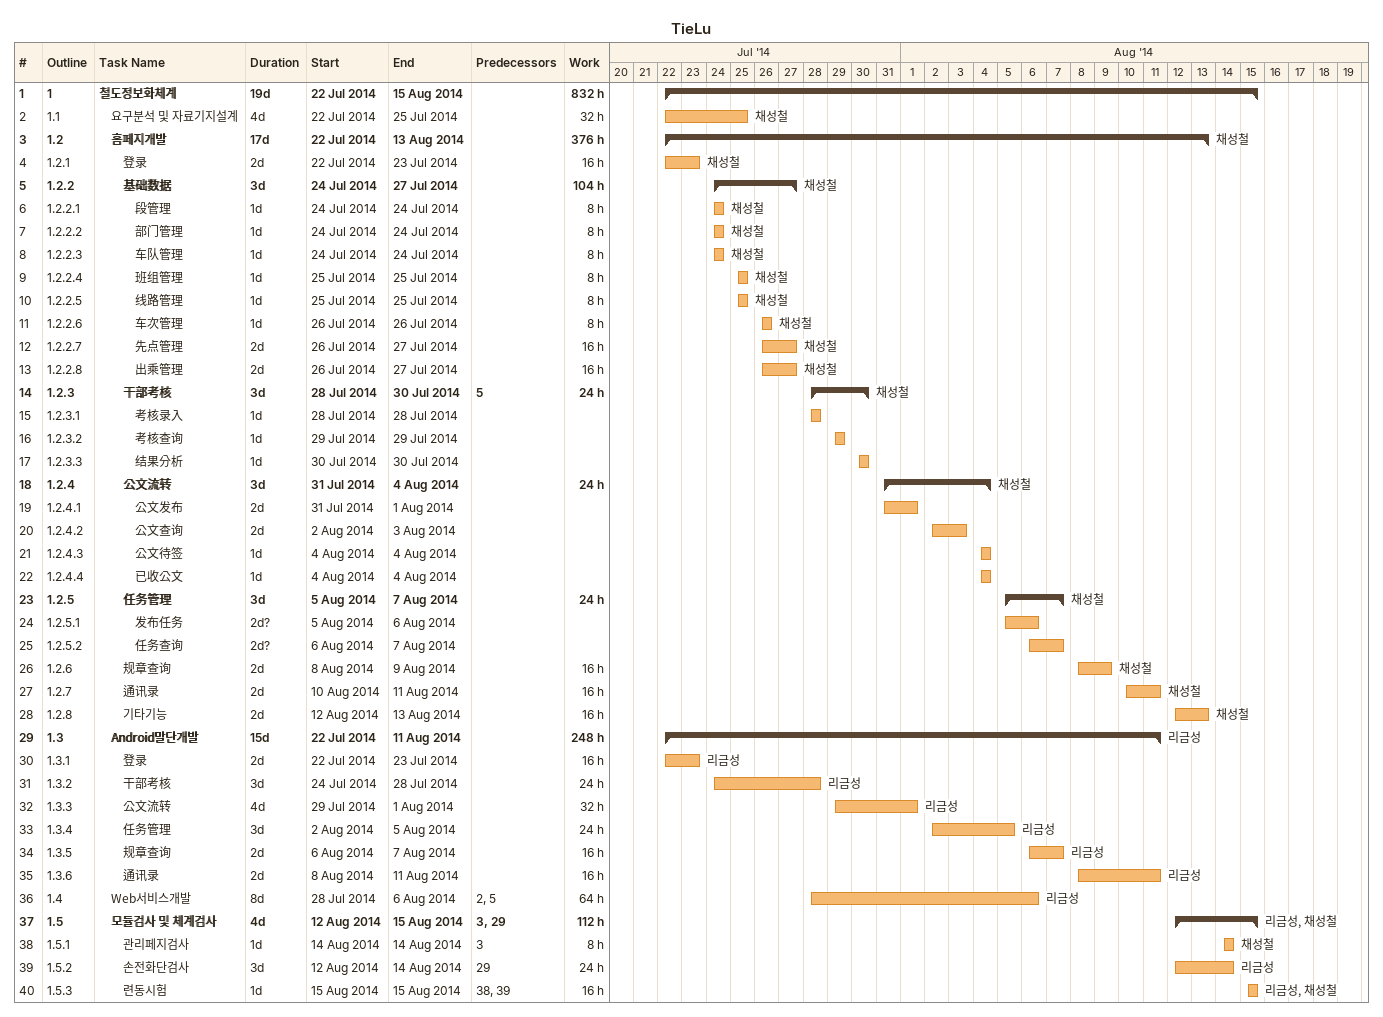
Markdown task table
TieLu

| ID | WBS | Task | Duration | Start | Finish | Predecessors | Resources | Work (h) |
|---|---|---|---|---|---|---|---|---|
| 1 | 1 | **철도정보화체계** | 19d | 2014-07-22 | 2014-08-15 |  |  | 832 |
| 2 | 1.1 | 요구분석 및 자료기지설계 | 4d | 2014-07-22 | 2014-07-25 |  | 채성철 | 32 |
| 3 | 1.2 | **홈페지개발** | 17d | 2014-07-22 | 2014-08-13 |  | 채성철 | 376 |
| 4 | 1.2.1 | 登录 | 2d | 2014-07-22 | 2014-07-23 |  | 채성철 | 16 |
| 5 | 1.2.2 | **基础数据** | 3d | 2014-07-24 | 2014-07-27 |  | 채성철 | 104 |
| 6 | 1.2.2.1 | 段管理 | 1d | 2014-07-24 | 2014-07-24 |  | 채성철 | 8 |
| 7 | 1.2.2.2 | 部门管理 | 1d | 2014-07-24 | 2014-07-24 |  | 채성철 | 8 |
| 8 | 1.2.2.3 | 车队管理 | 1d | 2014-07-24 | 2014-07-24 |  | 채성철 | 8 |
| 9 | 1.2.2.4 | 班组管理 | 1d | 2014-07-25 | 2014-07-25 |  | 채성철 | 8 |
| 10 | 1.2.2.5 | 线路管理 | 1d | 2014-07-25 | 2014-07-25 |  | 채성철 | 8 |
| 11 | 1.2.2.6 | 车次管理 | 1d | 2014-07-26 | 2014-07-26 |  | 채성철 | 8 |
| 12 | 1.2.2.7 | 先点管理 | 2d | 2014-07-26 | 2014-07-27 |  | 채성철 | 16 |
| 13 | 1.2.2.8 | 出乘管理 | 2d | 2014-07-26 | 2014-07-27 |  | 채성철 | 16 |
| 14 | 1.2.3 | **干部考核** | 3d | 2014-07-28 | 2014-07-30 | 5 | 채성철 | 24 |
| 15 | 1.2.3.1 | 考核录入 | 1d | 2014-07-28 | 2014-07-28 |  |  |  |
| 16 | 1.2.3.2 | 考核查询 | 1d | 2014-07-29 | 2014-07-29 |  |  |  |
| 17 | 1.2.3.3 | 结果分析 | 1d | 2014-07-30 | 2014-07-30 |  |  |  |
| 18 | 1.2.4 | **公文流转** | 3d | 2014-07-31 | 2014-08-04 |  | 채성철 | 24 |
| 19 | 1.2.4.1 | 公文发布 | 2d | 2014-07-31 | 2014-08-01 |  |  |  |
| 20 | 1.2.4.2 | 公文查询 | 2d | 2014-08-02 | 2014-08-03 |  |  |  |
| 21 | 1.2.4.3 | 公文待签 | 1d | 2014-08-04 | 2014-08-04 |  |  |  |
| 22 | 1.2.4.4 | 已收公文 | 1d | 2014-08-04 | 2014-08-04 |  |  |  |
| 23 | 1.2.5 | **任务管理** | 3d | 2014-08-05 | 2014-08-07 |  | 채성철 | 24 |
| 24 | 1.2.5.1 | 发布任务 | 2d? | 2014-08-05 | 2014-08-06 |  |  |  |
| 25 | 1.2.5.2 | 任务查询 | 2d? | 2014-08-06 | 2014-08-07 |  |  |  |
| 26 | 1.2.6 | 规章查询 | 2d | 2014-08-08 | 2014-08-09 |  | 채성철 | 16 |
| 27 | 1.2.7 | 通讯录 | 2d | 2014-08-10 | 2014-08-11 |  | 채성철 | 16 |
| 28 | 1.2.8 | 기타기능 | 2d | 2014-08-12 | 2014-08-13 |  | 채성철 | 16 |
| 29 | 1.3 | **Android말단개발** | 15d | 2014-07-22 | 2014-08-11 |  | 리금성 | 248 |
| 30 | 1.3.1 | 登录 | 2d | 2014-07-22 | 2014-07-23 |  | 리금성 | 16 |
| 31 | 1.3.2 | 干部考核 | 3d | 2014-07-24 | 2014-07-28 |  | 리금성 | 24 |
| 32 | 1.3.3 | 公文流转 | 4d | 2014-07-29 | 2014-08-01 |  | 리금성 | 32 |
| 33 | 1.3.4 | 任务管理 | 3d | 2014-08-02 | 2014-08-05 |  | 리금성 | 24 |
| 34 | 1.3.5 | 规章查询 | 2d | 2014-08-06 | 2014-08-07 |  | 리금성 | 16 |
| 35 | 1.3.6 | 通讯录 | 2d | 2014-08-08 | 2014-08-11 |  | 리금성 | 16 |
| 36 | 1.4 | Web서비스개발 | 8d | 2014-07-28 | 2014-08-06 | 2, 5 | 리금성 | 64 |
| 37 | 1.5 | **모듈검사 및 체계검사** | 4d | 2014-08-12 | 2014-08-15 | 3, 29 | 리금성, 채성철 | 112 |
| 38 | 1.5.1 | 관리페지검사 | 1d | 2014-08-14 | 2014-08-14 | 3 | 채성철 | 8 |
| 39 | 1.5.2 | 손전화단검사 | 3d | 2014-08-12 | 2014-08-14 | 29 | 리금성 | 24 |
| 40 | 1.5.3 | 련동시험 | 1d | 2014-08-15 | 2014-08-15 | 38, 39 | 리금성, 채성철 | 16 |
